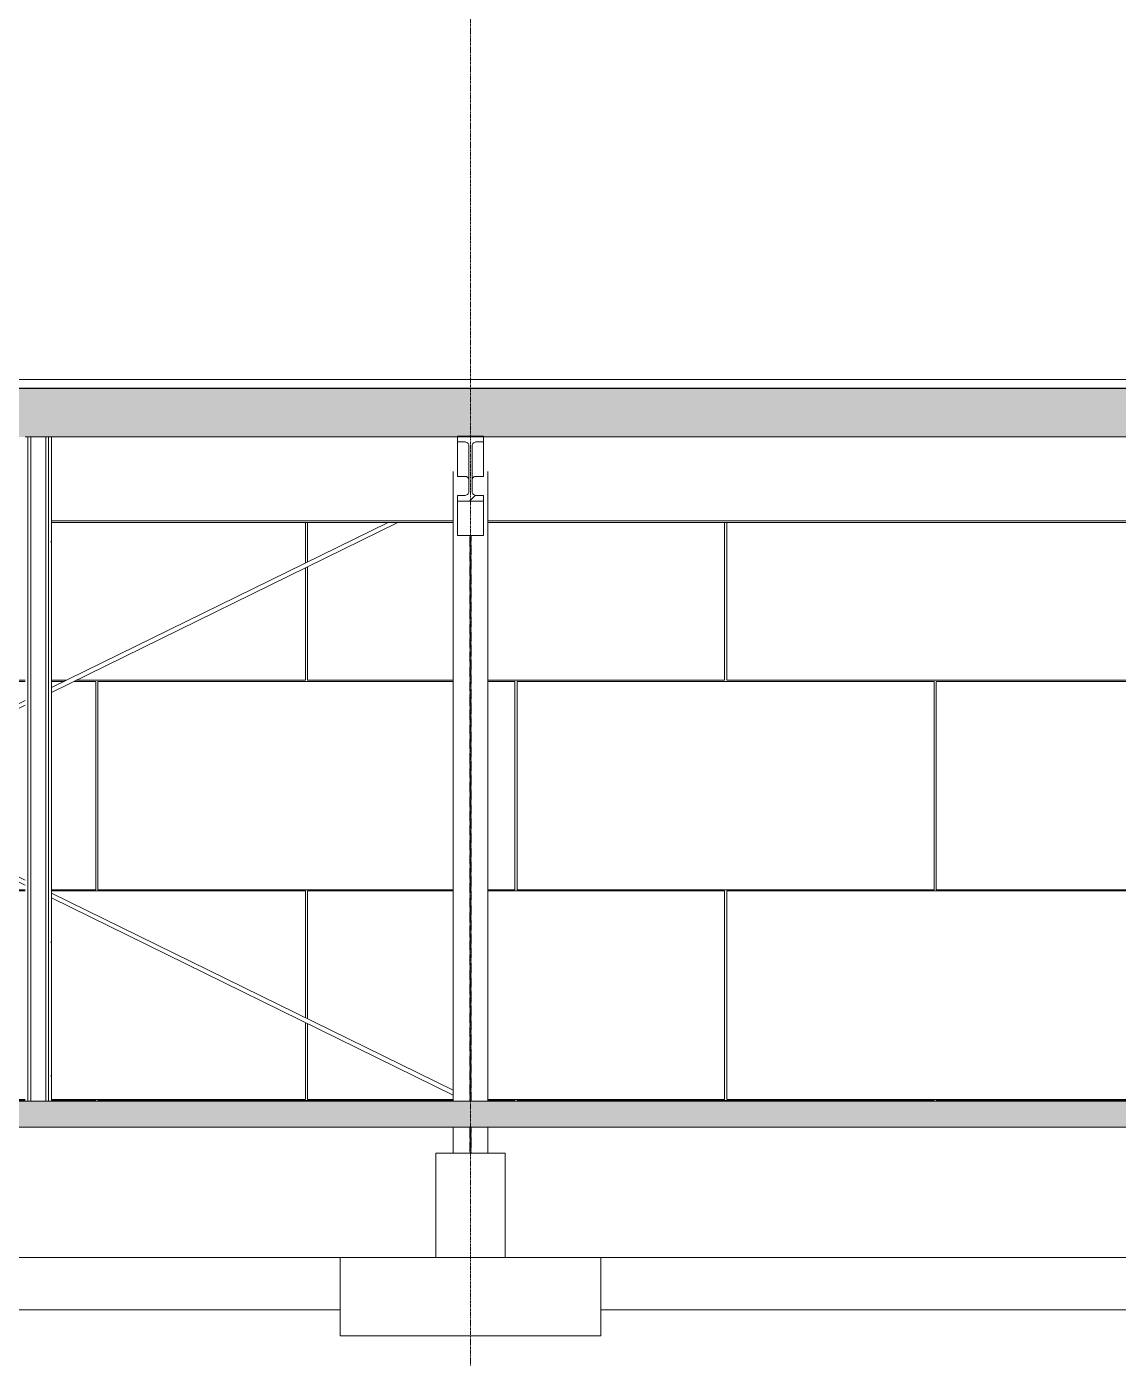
# Model space of a CAD drawing. Header units: inches. Extents: x -23565 to -43, y -324 to 853.
# Drawn here: x -17186.1 to -16934.8, y -59.2 to 247.4 of the extents above; entities that cross this region are included whole.
import ezdxf

# ---------------------------------------------------------------- set-up
doc = ezdxf.new("R2010")
doc.units = ezdxf.units.IN
doc.header["$MEASUREMENT"] = 0
doc.linetypes.add('Grid Line 1_2_', pattern=[0.875, 0.5, -0.125, 0.125, -0.125])
doc.linetypes.add('Hidden 1_8_', pattern=[0.1875, 0.125, -0.0625])
for name, color, linetype, lineweight in [('A-CLNG', 13, 'Continuous', 13), ('A-CLNG-PATT', 13, 'Continuous', 25), ('A-FLOR', 192, 'Continuous', 13), ('A-FLOR-LEVL', 51, 'Continuous', 9), ('A-FLOR-PATT', 8, 'Continuous', 25), ('A-ROOF', 132, 'Continuous', 13), ('A-WALL', 113, 'Continuous', 13), ('A-WALL-PATT', 111, 'Continuous', 25), ('I-WALL', 2, 'Continuous', 13), ('S-BEAM', 12, 'Continuous', 13), ('S-COLS', 52, 'Continuous', 13), ('S-FNDN', 32, 'Continuous', 13), ('S-GRID', 1, 'Continuous', 9)]:
    doc.layers.add(name, color=color, linetype=linetype, lineweight=lineweight)

# ---------------------------------------------------------------- blocks, each defined once
blk = doc.blocks.new('Struct_Xcel_Sports Complex_rvt-2-Building Section - East_West looking South _ Fitness Center')
at = {"layer": 'A-FLOR-PATT', "lineweight": 9}
h = blk.add_hatch(dxfattribs=at)
h.set_pattern_fill('FP_35', color=256, style=0, pattern_type=2)
h.set_pattern_definition([(50, (-33539.073, 67.247), (55.0854, -4.81984), [5.76, -63.36]), (355, (-33539.073, 67.247), (-10.6557, 57.76853), [4.608, -50.688]), (100.451, (-33534.483, 66.846), (44.42947, 52.94866), [4.895, -53.848]), (46.184, (-33539.07, 82.61), (81.96444, -12.71212), [8.64, -95.04]), (96.636, (-33532.24, 81.55), (71.7815, 74.8124), [7.343, -80.772]), (351.184, (-33539.07, 82.61), (71.78195, 74.81243), [6.912, -76.032]), (21, (-33531.393, 78.767), (45.84207, -30.92146), [5.76, -63.36]), (326, (-33531.393, 78.767), (18.68706, 55.69148), [4.608, -50.688]), (71.451, (-33527.573, 76.19), (64.5289, 24.7701), [4.895, -53.848]), (37.5, (-33539.073, 67.247), (0.933895, 25.566816), [2.534, -47.539, 2.534, -48.922, -50.88]), (37.5, (-33539.073, 67.247), (0.933895, 25.566816), [-101.53, 2.534, -48.346]), (7.5, (-33539.073, 67.247), (20.20404, 30.2913), [2.534, -26.803, 2.534, -46.387, -19.392]), (7.5, (-33539.073, 67.247), (20.20404, 30.2913), [-78.259, 2.534, -16.858]), (327.5, (-33556.2, 67.247), (40.997785, -1.732403), [2.534, -16.666, 2.534, -57.37, -79.488]), (327.5, (-33556.2, 67.247), (40.997785, -1.732403), [-79.104, 2.534, -76.954]), (317.5, (-33563.88, 67.247), (44.78888, 7.68784), [2.534, -22.426, 2.534, -37.248, -56.448]), (317.5, (-33563.88, 67.247), (44.78888, 7.68784), [-64.742, 2.534, -53.914])])
h.paths.add_polyline_path([(-25189.87, -6.32), (-25174.52, -6), (-22066.14, -6), (-22066.14, 0), (-25174.52, 0), (-25189.87, -0.32), (-25287.67, -0.32), (-25307.2, 0), (-25307.2, -6), (-25303.02, -6), (-25287.67, -6.32), (-25241, -6.32)], flags=0)
h.paths.add_polyline_path([(-25942.86, -6), (-25737.89, -6), (-25737.89, 0), (-26272.89, 0), (-26272.89, -6), (-26083.23, -6)], flags=0)
at = {"layer": 'A-FLOR', "color": 7}
for p, q in [((-24228.15, 0), (-25174.52, 0)), ((-25174.52, -6), (-22066.14, -6))]:
    blk.add_line(p, q, dxfattribs=at)
at = {"layer": 'S-FNDN', "color": 8, "lineweight": 9}
for p, q in [((-24541.39, -12), (-24525.39, -12)), ((-24541.39, -12), (-24541.39, -36)), ((-24525.39, -36), (-24525.39, -12)), ((-24792.89, -36), (-24563.39, -36)), ((-24563.39, -36), (-24503.39, -36)), ((-24563.39, -36), (-24563.39, -54)), ((-24503.39, -36), (-24273.89, -36)), ((-24503.39, -54), (-24503.39, -36)), ((-24563.39, -48), (-24792.89, -48)), ((-24273.89, -48), (-24503.39, -48)), ((-24503.39, -54), (-24563.39, -54))]:
    blk.add_line(p, q, dxfattribs=at)
blk = doc.blocks.new('W-Wide Flange - 1_-3_ deep-V24-Building Section - East_West looking South _ Fitness Center')
at = {"layer": 'S-BEAM', "lineweight": 9}
h = blk.add_hatch(dxfattribs=at)
h.set_pattern_fill('FP_12', color=8, style=0, pattern_type=2)
h.set_pattern_definition([(45, (-33539.073, 67.247), (-19.00703, 19.00703), []), (45, (-33539.073, 96.047), (-19.00703, 19.00703), [])])
h.paths.add_polyline_path([(-24530.39, 138.1), (-24530.39, 139.46), (-24532.32, 139.48), (-24532.68, 139.65), (-24532.93, 139.96), (-24533.02, 140.35), (-24532.99, 151.06), (-24532.82, 151.41), (-24532.51, 151.66), (-24532.13, 151.75), (-24530.39, 151.75), (-24530.39, 153.11), (-24536.39, 153.11), (-24536.39, 151.75), (-24534.46, 151.73), (-24534.1, 151.55), (-24533.85, 151.24), (-24533.77, 150.86), (-24533.79, 140.15), (-24533.96, 139.79), (-24534.27, 139.55), (-24534.66, 139.46), (-24536.39, 139.46), (-24536.39, 138.1)], flags=0)
at = {"layer": 'S-BEAM', "color": 7}
for p, q in [((-24530.39, 153.11), (-24536.39, 153.11)), ((-24536.39, 153.11), (-24536.39, 151.75)), ((-24536.39, 151.75), (-24534.66, 151.75)), ((-24533.77, 150.86), (-24533.77, 140.35)), ((-24533.02, 140.35), (-24533.02, 150.86)), ((-24532.13, 151.75), (-24530.39, 151.75)), ((-24530.39, 151.75), (-24530.39, 153.11)), ((-24534.66, 139.46), (-24536.39, 139.46)), ((-24536.39, 139.46), (-24536.39, 138.1)), ((-24536.39, 138.1), (-24530.39, 138.1)), ((-24530.39, 139.46), (-24532.13, 139.46)), ((-24530.39, 138.1), (-24530.39, 139.46))]:
    blk.add_line(p, q, dxfattribs=at)
at = {"layer": 'S-BEAM', "color": 8, "lineweight": 9}
for p, q in [((-24536.39, 143.84), (-24536.39, 151.75)), ((-24530.39, 143.84), (-24530.39, 151.75)), ((-24534.66, 143.84), (-24536.39, 143.84)), ((-24530.39, 143.84), (-24532.13, 143.84)), ((-24536.39, 130.21), (-24536.39, 138.1)), ((-24530.39, 130.21), (-24530.39, 138.1)), ((-24530.39, 130.21), (-24536.39, 130.21))]:
    blk.add_line(p, q, dxfattribs=at)
at = {"layer": 'S-BEAM', "color": 7, "flags": 128}
for points in [[(-24534.66, 151.75), (-24534.46, 151.73), (-24534.27, 151.66), (-24534.1, 151.55), (-24533.96, 151.41), (-24533.85, 151.24), (-24533.79, 151.06), (-24533.77, 150.86)], [(-24533.02, 150.86), (-24532.99, 151.06), (-24532.93, 151.24), (-24532.82, 151.41), (-24532.68, 151.55), (-24532.51, 151.66), (-24532.32, 151.73), (-24532.13, 151.75)], [(-24533.77, 140.35), (-24533.79, 140.15), (-24533.85, 139.96), (-24533.96, 139.79), (-24534.1, 139.65), (-24534.27, 139.55), (-24534.46, 139.48), (-24534.66, 139.46)], [(-24532.13, 139.46), (-24532.32, 139.48), (-24532.51, 139.55), (-24532.68, 139.65), (-24532.82, 139.79), (-24532.93, 139.96), (-24532.99, 140.15), (-24533.02, 140.35)]]:
    blk.add_lwpolyline(points, dxfattribs=at)
at = {"layer": 'S-BEAM', "color": 8, "lineweight": 9}
for centre, major_axis, start_param, end_param in [((-24534.66, 142.95), (-0.89, 0), 3.141593, 4.712389), ((-24532.13, 142.95), (0.89, 0), 1.570796, 3.141593)]:
    blk.add_ellipse(centre, major_axis=major_axis, ratio=0.999133, start_param=start_param, end_param=end_param, dxfattribs=at)
blk = doc.blocks.new('W-Wide Flange-Column - B2_E-1389165-Building Section - East_West looking South _ Fitness Center')
at = {"layer": 'S-COLS', "color": 8, "lineweight": 9}
for p, q in [((-23089.89, 144.99), (-23089.89, 0)), ((-23081.89, 144.99), (-23081.89, 0)), ((-23089.89, -6), (-23089.89, -12)), ((-23081.89, -6), (-23081.89, -12))]:
    blk.add_line(p, q, dxfattribs=at)
at = {"layer": 'S-COLS', "color": 8, "linetype": 'Hidden 1_8_', "lineweight": 9}
for p, q in [((-23086.05, 0), (-23086.05, 130.21)), ((-23085.73, 130.21), (-23085.73, 0)), ((-23086.05, -12), (-23086.05, -6)), ((-23085.73, -6), (-23085.73, -12))]:
    blk.add_line(p, q, dxfattribs=at)
blk = doc.blocks.new('W-Wide Flange - W12X19-1732174-Building Section - East_West looking South _ Fitness Center')
at = {"layer": 'S-BEAM', "color": 8, "lineweight": 9}
for p, q in [((-24629.89, 133.58), (-24537.39, 133.58)), ((-24629.89, 133.23), (-24537.39, 133.23)), ((-24529.39, 133.58), (-24247.89, 133.58)), ((-24529.39, 133.23), (-24247.89, 133.23))]:
    blk.add_line(p, q, dxfattribs=at)
blk = doc.blocks.new('Round Bar - 1_-1264636-Building Section - East_West looking South _ Fitness Center')
at = {"layer": 'S-BEAM', "color": 8, "lineweight": 9}
for p, q in [((-24629.89, 94.1), (-24550.1, 133.23)), ((-24552.38, 133.23), (-24629.89, 95.21)), ((-24635.89, 92.27), (-24818.89, 2.52)), ((-24818.89, 1.41), (-24635.89, 91.16))]:
    blk.add_line(p, q, dxfattribs=at)
blk = doc.blocks.new('Round Bar - 1_-1264677-Building Section - East_West looking South _ Fitness Center')
at = {"layer": 'S-BEAM', "color": 8, "lineweight": 9}
for p, q in [((-24806.15, 133.23), (-24755.22, 108.25)), ((-24752.95, 108.25), (-24803.88, 133.23)), ((-24746.56, 104), (-24635.89, 49.73)), ((-24635.89, 50.84), (-24744.29, 104)), ((-24537.39, 2.53), (-24629.89, 47.9)), ((-24629.89, 46.78), (-24537.39, 1.42))]:
    blk.add_line(p, q, dxfattribs=at)

msp = doc.modelspace()

# ---------------------------------------------------------------- hatches: boundary and pattern name
at = {"layer": 'A-CLNG-PATT', "lineweight": 9}
h = msp.add_hatch(dxfattribs=at)
h.set_pattern_fill('FP_20', color=8, style=0, pattern_type=2)
h.set_pattern_definition([(161.57, (-33538.113, 68.207), (-7.6802237, -0.0009796), [0, -54.643, 6.067, 0]), (18.43, (-33540.033, 68.207), (-7.6802237, 0.0009796), [0, -54.643, 6.067, 0]), (108.43, (-33538.113, 68.207), (3.8382953, -19.20136532), [18.211, -42.499]), (71.57, (-33540.033, 68.207), (3.8382953, 19.20136532), [18.211, -42.499])])
h.paths.add_polyline_path([(-18822.42795, 152.92201), (-15349.42795, 152.92201), (-15349.42795, 164.05666), (-18822.42795, 164.05666), (-18822.42795, 154.604)], flags=0)
at = {"layer": 'A-WALL-PATT', "lineweight": 9}
h = msp.add_hatch(dxfattribs=at)
h.set_pattern_fill('FP_13', color=8, style=0, pattern_type=2)
h.set_pattern_definition([(0, (-33539.073, 67.247), (61.44, 15.36), [2.534, -43.546, 2.534, -43.546, -245.76]), (0, (-33539.073, 67.247), (61.44, 15.36), [-92.16, 2.534, -89.626, 2.534, -43.546, -107.52]), (0, (-33539.073, 67.247), (61.44, 15.36), [-230.4, 2.534, -28.186, 2.534, -74.266]), (120, (-33516.033, 74.927), (-44.02215, 45.528601), [2.534, -43.546, 2.534, -43.546, -245.76]), (120, (-33516.033, 74.927), (-44.02215, 45.528601), [-92.16, 2.534, -89.626, 2.534, -43.546, -107.52]), (120, (-33516.033, 74.927), (-44.02215, 45.528601), [-230.4, 2.534, -28.186, 2.534, -74.266]), (240, (-33508.353, 105.647), (-17.41785, -60.888601), [2.534, -43.546, 2.534, -43.546, -245.76]), (240, (-33508.353, 105.647), (-17.41785, -60.888601), [-92.16, 2.534, -89.626, 2.534, -43.546, -107.52]), (240, (-33508.353, 105.647), (-17.41785, -60.888601), [-230.4, 2.534, -28.186, 2.534, -74.266])])
h.paths.add_polyline_path([(-17180.42795, 0), (-17180.42795, 152.92201), (-17181.05295, 152.92201), (-17181.05295, 0)], flags=0)
h = msp.add_hatch(dxfattribs=at)
h.set_pattern_fill('FP_23', color=8, style=0, pattern_type=2)
h.set_pattern_definition([(90, (-31741.85, 241.5), (-193, -193), [48, -145]), (180, (-31741.85, 241.5), (-2e-14, -193), [96, -97]), (270, (-31837.85, 289.5), (-193, -193), [48, -145]), (180, (-31741.85, 289.5), (-2e-14, -193), [96, -97]), (270, (-31838.35, 289.5), (-193, -193), [48, -145]), (180, (-31838.35, 289.5), (-2e-14, -193), [96, -97]), (90, (-31934.35, 241.5), (-193, -193), [48, -145]), (180, (-31838.35, 241.5), (-2e-14, -193), [96, -97]), (90, (-31789.6, 289.75), (-193, -193), [48, -145]), (180, (-31741.48, 289.75), (-2e-14, -193), [48.125, -144.875]), (180, (-31741.48, 337.75), (-2e-14, -193), [48.125, -144.875]), (90, (-31886.1, 289.75), (-193, -193), [48, -145]), (180, (-31790.1, 289.75), (-2e-14, -193), [96, -97]), (270, (-31790.1, 337.75), (-193, -193), [48, -145]), (180, (-31790.1, 337.75), (-2e-14, -193), [96, -97]), (180, (-31886.6, 289.75), (-2e-14, -193), [48, -145]), (270, (-31886.6, 337.75), (-193, -193), [48, -145]), (180, (-31886.6, 337.75), (-2e-14, -193), [48, -145]), (90, (-31741.85, 338), (-193, -193), [48, -145]), (180, (-31741.85, 338), (-2e-14, -193), [96, -97]), (270, (-31837.85, 386), (-193, -193), [48, -145]), (180, (-31741.85, 386), (-2e-14, -193), [96, -97]), (270, (-31838.35, 386), (-193, -193), [48, -145]), (180, (-31838.35, 386), (-2e-14, -193), [96, -97]), (90, (-31934.35, 338), (-193, -193), [48, -145]), (180, (-31838.35, 338), (-2e-14, -193), [96, -97]), (90, (-31789.6, 386.25), (-193, -193), [48, -145]), (180, (-31741.48, 386.25), (-2e-14, -193), [48.125, -144.875]), (180, (-31741.48, 434.25), (-2e-14, -193), [48.125, -144.875]), (90, (-31886.1, 386.25), (-193, -193), [48, -145]), (180, (-31790.1, 386.25), (-2e-14, -193), [96, -97]), (270, (-31790.1, 434.25), (-193, -193), [48, -145]), (180, (-31790.1, 434.25), (-2e-14, -193), [96, -97]), (180, (-31886.6, 386.25), (-2e-14, -193), [48, -145]), (270, (-31886.6, 434.25), (-193, -193), [48, -145]), (180, (-31886.6, 434.25), (-2e-14, -193), [48, -145])])
h.paths.add_polyline_path([(-17515.99045, 0), (-17377.42795, 0), (-17377.42795, 104), (-17515.99045, 104), (-17515.99045, 76.46)], flags=0)
h.paths.add_polyline_path([(-17180.42795, 0), (-17087.92795, 0), (-17087.92795, 1.41977), (-17180.42795, 46.76105), (-17180.42795, 37.388)], flags=0)
h.paths.add_polyline_path([(-17186.42795, 0), (-17186.42795, 49.72663), (-17228.68479, 70.43179), (-17369.42795, 1.32044), (-17369.42795, 0), (-17216.20935, 0)], flags=0)
h.paths.add_polyline_path([(-16798.42795, 0), (-16798.42795, 133.22708), (-17079.92795, 133.22708), (-17079.92795, 0), (-16808.94095, 0)], flags=0)
h.paths.add_polyline_path([(-17369.42795, 2.52162), (-17229.82001, 71.00717), (-17297.09398, 104), (-17369.42795, 104), (-17369.42795, 2.60867)], flags=0)
h.paths.add_polyline_path([(-17087.92795, 2.53356), (-17087.92795, 133.22708), (-17100.64217, 133.22708), (-17180.42795, 94.09815), (-17180.42795, 47.89786), (-17089.28686, 3.2)], flags=0)
h.paths.add_polyline_path([(-17186.42795, 50.84041), (-17186.42795, 91.1556), (-17227.53026, 70.998), (-17194.9612, 55.02533)], flags=0)
h.paths.add_polyline_path([(-17228.66579, 71.5549), (-17186.42795, 92.26938), (-17186.42795, 104), (-17294.82292, 104), (-17228.70882, 71.576)], flags=0)
h.paths.add_polyline_path([(-17180.42795, 95.21193), (-17102.91323, 133.22708), (-17180.42795, 133.22708), (-17180.42795, 95.996)], flags=0)
h.paths.add_polyline_path([(-17265.1467, 108.25), (-17186.42795, 108.25), (-17186.42795, 133.22708), (-17354.41835, 133.22708), (-17303.48887, 108.25), (-17282.69307, 108.25)], flags=0)
h.paths.add_polyline_path([(-17377.42795, 108.25), (-17377.42795, 133.22708), (-17515.99045, 133.22708), (-17515.99045, 108.25), (-17440.61045, 108.25)], flags=0)
h.paths.add_polyline_path([(-17369.42795, 108.25), (-17305.75993, 108.25), (-17356.68941, 133.22708), (-17369.42795, 133.22708), (-17369.42795, 115.532)], flags=0)

# ---------------------------------------------------------------- linework, layer by layer
at = {"layer": 'A-CLNG', "color": 7}
for p, q in [((-15361.24045, 164.05666), (-18822.42795, 164.05666)), ((-17180.42795, 152.92201), (-16796.80295, 152.92201))]:
    msp.add_line(p, q, dxfattribs=at)
at = {"layer": 'A-FLOR-LEVL', "linetype": 'Grid Line 1_2_'}
msp.add_line((-19107.86138, 0), (-13619.10115, 0), dxfattribs=at)
at = {"layer": 'A-ROOF', "color": 7}
for p, q in [((-15361.67795, 166.1209), (-18823.17795, 166.1209)), ((-18822.42795, 164.11916), (-15361.67795, 164.11916))]:
    msp.add_line(p, q, dxfattribs=at)
at = {"layer": 'A-WALL', "color": 7}
for p, q in [((-17180.42795, 152.92201), (-17186.42795, 152.92201)), ((-17185.80295, 0), (-17185.80295, 152.92201)), ((-17185.17795, 0), (-17185.17795, 152.92201)), ((-17181.67795, 0), (-17181.67795, 152.92201)), ((-17181.05295, 0), (-17181.05295, 152.92201))]:
    msp.add_line(p, q, dxfattribs=at)
at = {"layer": 'I-WALL', "color": 7}
for p, q in [((-17180.42795, 0), (-17180.42795, 152.92201)), ((-17186.42795, 0), (-17180.42795, 0))]:
    msp.add_line(p, q, dxfattribs=at)
at = {"layer": 'S-GRID', "linetype": 'Grid Line 1_2_'}
msp.add_line((-17083.92795, -273.16081), (-17083.92795, 671.89181), dxfattribs=at)
msp.add_line((-17083.92795, -273.16081), (-17083.92795, 671.89181), dxfattribs=at)

# ---------------------------------------------------------------- block references
at = {"color": 250, "lineweight": 5}
msp.add_blockref('Struct_Xcel_Sports Complex_rvt-2-Building Section - East_West looking South _ Fitness Center', (7449.46227, 0), dxfattribs=at)
at = {"layer": 'S-BEAM', "color": 8, "lineweight": 9}
for name in ['W-Wide Flange - 1_-3_ deep-V24-Building Section - East_West looking South _ Fitness Center', 'W-Wide Flange - W12X19-1732174-Building Section - East_West looking South _ Fitness Center', 'Round Bar - 1_-1264636-Building Section - East_West looking South _ Fitness Center', 'Round Bar - 1_-1264677-Building Section - East_West looking South _ Fitness Center']:
    msp.add_blockref(name, (7449.46227, 0), dxfattribs=at)
at = {"layer": 'S-COLS', "color": 8, "lineweight": 9}
msp.add_blockref('W-Wide Flange-Column - B2_E-1389165-Building Section - East_West looking South _ Fitness Center', (6001.96227, 0), dxfattribs=at)

doc.saveas('drawing.dxf')
